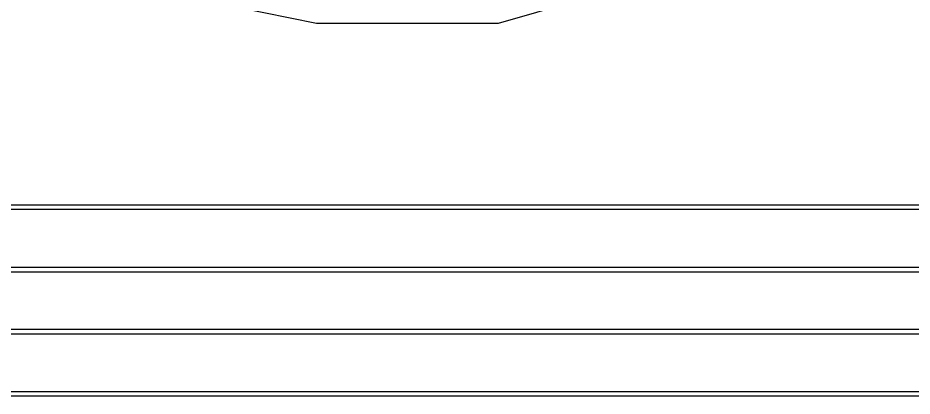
# Model space of a CAD drawing. Extents: x 0.54 to 10.46, y 0.74 to 7.76.
# Drawn here: x 9.7331 to 9.8628, y 4.3604 to 4.4152 of the extents above; entities that cross this region are included whole.
import ezdxf

# ---------------------------------------------------------------- set-up
doc = ezdxf.new("R2010")
doc.units = 0
doc.layers.get('0').update_dxf_attribs({"linetype": 'CONTINUOUS'})

msp = doc.modelspace()

# ---------------------------------------------------------------- linework, layer by layer
at = {"color": 0}
msp.add_lwpolyline([(9.93261, 4.55946), (9.92774, 4.52115), (9.92529, 4.51378), (9.92219, 4.50461), (9.8974, 4.46463), (9.86139, 4.43425), (9.85275, 4.4299), (9.8476, 4.42736), (9.80279, 4.41444), (9.78787, 4.41444), (9.78787, 4.41444), (9.77642, 4.41444), (9.74588, 4.42068), (9.74214, 4.42188), (9.72874, 4.42632)], dxfattribs=at)
for points in [[(9.8865, 4.38743), (9.68901, 4.38743), (9.68892, 4.38743), (9.68864, 4.38769), (9.68864, 4.38775), (9.68864, 4.38786), (9.68892, 4.38813), (9.68901, 4.38813), (9.8865, 4.38813), (9.88656, 4.38813), (9.88687, 4.38786), (9.88687, 4.38775), (9.88687, 4.38769), (9.88656, 4.38743), (9.8865, 4.38743)], [(9.93235, 4.37836), (9.64324, 4.37836), (9.64312, 4.37836), (9.64285, 4.37869), (9.64285, 4.37875), (9.64285, 4.37885), (9.64312, 4.37907), (9.64324, 4.37907), (9.93235, 4.37907), (9.9324, 4.37907), (9.93267, 4.37885), (9.93267, 4.37875), (9.93267, 4.37869), (9.9324, 4.37836), (9.93235, 4.37836)], [(9.93235, 4.36936), (9.64324, 4.36936), (9.64312, 4.36936), (9.64285, 4.36963), (9.64285, 4.36968), (9.64285, 4.36979), (9.64312, 4.37007), (9.64324, 4.37007), (9.93235, 4.37007), (9.9324, 4.37007), (9.93267, 4.36979), (9.93267, 4.36968), (9.93267, 4.36963), (9.9324, 4.36936), (9.93235, 4.36936)], [(9.93235, 4.36035), (9.64324, 4.36035), (9.64312, 4.36035), (9.64285, 4.36062), (9.64285, 4.36068), (9.64285, 4.36079), (9.64312, 4.361), (9.64324, 4.361), (9.93235, 4.361), (9.9324, 4.361), (9.93267, 4.36079), (9.93267, 4.36068), (9.93267, 4.36062), (9.9324, 4.36035), (9.93235, 4.36035)]]:
    msp.add_lwpolyline(points, close=True, dxfattribs=at)

doc.saveas('drawing.dxf')
